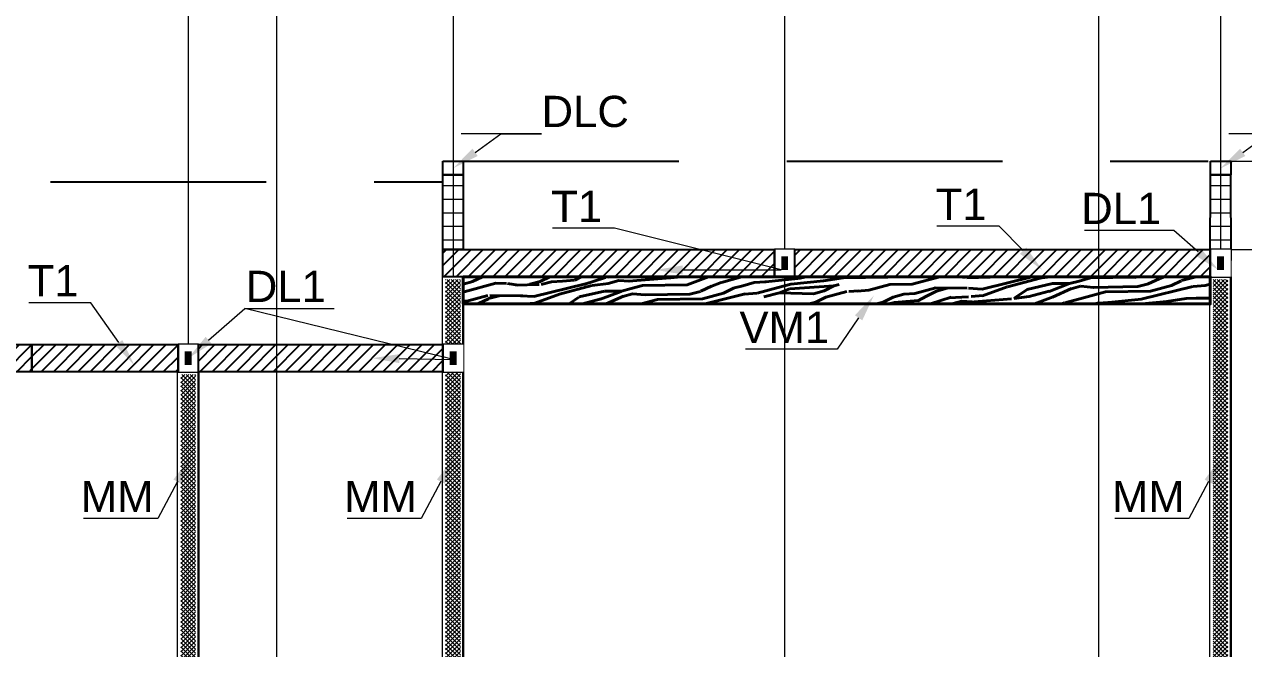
# Model space of a CAD drawing. Header units: metres. Extents: x 14 to 161, y 5 to 309.
# Drawn here: x 120.91 to 129.89, y 96.77 to 101.36 of the extents above; entities that cross this region are included whole.
import ezdxf
from ezdxf import colors
from ezdxf.entities.mleader import LeaderData, LeaderLine
from ezdxf.math import Vec2, Vec3

# ---------------------------------------------------------------- set-up
doc = ezdxf.new("R2010")
doc.units = ezdxf.units.M
doc.set_wipeout_variables(frame=1)
for name, pattern in [('ACAD_ISO04W100', [30, 24, -3, 0, -3]), ('CENTRO2', [0.8999999999999999, 0.6, -0.1, 0.1, -0.1]), ('HIDDEN2', [4.762499999999999, 3.175, -1.5875])]:
    doc.linetypes.add(name, pattern=pattern)
for name, color, linetype in [('E-Cotas', 2, 'Continuous'), ('E-Dala', 3, 'Continuous'), ('E-Trabe', 4, 'Continuous')]:
    doc.layers.add(name, color=color, linetype=linetype)
for name, color, linetype, lineweight in [('E-Ejes', 1, 'CENTRO2', 9), ('E-Hatch', 1, 'Continuous', 5), ('E-Muro de Mamposteria', 5, 'Continuous', 30), ('E-Viga de Madera1', 3, 'ACAD_ISO04W100', 40)]:
    doc.layers.add(name, color=color, linetype=linetype, lineweight=lineweight)
doc.layers.add('E-Pretil', color=7, linetype='HIDDEN2', true_color=0xd6d6d6)
doc.styles.add('General', font='arial.ttf', dxfattribs={"height": 2.3})
pattern_1 = [(45, (31.14284741837491, 64.67613484913124), (-0.04490128060534577, 0.04490128060534577), [])]
pattern_2 = [(45, (31.14284741837491, 65.37613484913207), (-0.04490128060534577, 0.04490128060534577), [])]

# ---------------------------------------------------------------- blocks, each defined once
blk = doc.blocks.new('*U829')
for points in [[(-0.6500000000000055, -0.07499999999997006), (2.749999776253976, -0.07499999999996873), (2.749999776253976, 0.07500000000003695), (-0.6500000000000055, 0.07500000000003562)], [(-0.6300000000000006, -0.05499999999997227), (2.729999776253971, -0.05499999999997093), (2.729999776253971, 0.05500000000003916), (-0.6300000000000006, 0.05500000000003782)]]:
    blk.add_lwpolyline(points, close=True)
blk.add_wipeout([(-0.6500000000000055, -0.07499999999996998), (2.7499997762539756, -0.0749999999999682), (2.7499997762539756, 0.07500000000003748), (-0.6500000000000055, 0.07500000000003659)])
at = {"linetype": 'ByBlock', "lineweight": 5}
h = blk.add_hatch(dxfattribs=at)
h.set_pattern_fill('ANSI37', color=5, scale=0.0069)
h.set_pattern_definition([(45, (2.099999776253949, 1.165734051652398e-15), (-0.01549094180884429, 0.01549094180884429), []), (135, (2.099999776253949, 1.165734051652398e-15), (-0.01549094180884429, -0.01549094180884429), [])])
h.paths.add_polyline_path([(2.729999776253971, -0.05499999999997093), (2.729999776253971, 0.05500000000003916), (-0.6300000000000003, 0.05500000000003782), (-0.6300000000000003, -0.05499999999997226)])
blk.add_line((-0.6500000000000055, 0.07500000000003651), (2.749999776253976, 0.07500000000003784))
blk = doc.blocks.new('*U821')
for points in [[(-0.6500000000000055, -0.07499999999997006), (2.749999835490666, -0.07499999999996873), (2.749999835490666, 0.07500000000003695), (-0.6500000000000055, 0.07500000000003562)], [(-0.6300000000000006, -0.05499999999997227), (2.729999835490661, -0.05499999999997093), (2.729999835490661, 0.05500000000003916), (-0.6300000000000006, 0.05500000000003782)]]:
    blk.add_lwpolyline(points, close=True)
blk.add_wipeout([(-0.6500000000000055, -0.07499999999997087), (2.749999835490666, -0.07499999999996909), (2.749999835490666, 0.07500000000003659), (-0.6500000000000055, 0.0750000000000357)])
at = {"linetype": 'ByBlock', "lineweight": 5}
h = blk.add_hatch(dxfattribs=at)
h.set_pattern_fill('ANSI37', color=5, scale=0.0069)
h.set_pattern_definition([(45, (2.099999835490639, 1.165734084535364e-15), (-0.01549094180884429, 0.01549094180884429), []), (135, (2.099999835490639, 1.165734084535364e-15), (-0.01549094180884429, -0.01549094180884429), [])])
h.paths.add_polyline_path([(2.729999835490661, -0.05499999999997093), (2.729999835490661, 0.05500000000003917), (-0.6300000000000012, 0.05500000000003782), (-0.6300000000000012, -0.05499999999997227)])
blk.add_line((-0.6500000000000055, 0.07500000000003651), (2.749999835490666, 0.07500000000003784))
blk = doc.blocks.new('*U830')
for points in [[(0.05000000000089266, -0.07499999999996967), (2.749999855940914, -0.07499999999996873), (2.749999855940914, 0.07500000000003695), (0.05000000000089266, 0.07500000000003601)], [(0.07000000000089757, -0.05499999999997188), (2.729999855940909, -0.05499999999997093), (2.729999855940909, 0.05500000000003916), (0.07000000000089757, 0.05500000000003821)]]:
    blk.add_lwpolyline(points, close=True)
blk.add_wipeout([(0.050000000000892664, -0.07499999999997087), (2.7499998559409127, -0.07499999999996998), (2.7499998559409127, 0.07500000000003659), (0.050000000000892664, 0.0750000000000357)])
at = {"linetype": 'ByBlock', "lineweight": 5}
h = blk.add_hatch(dxfattribs=at)
h.set_pattern_fill('ANSI37', color=5, scale=0.0069)
h.set_pattern_definition([(45, (2.799999855941785, 1.554312154506843e-15), (-0.01549094180884429, 0.01549094180884429), []), (135, (2.799999855941785, 1.554312154506843e-15), (-0.01549094180884429, -0.01549094180884429), [])])
h.paths.add_polyline_path([(2.729999855940909, -0.05499999999997093), (2.729999855940909, 0.05500000000003914), (0.07000000000089734, 0.05500000000003821), (0.07000000000089734, -0.05499999999997188)])
blk.add_line((0.05000000000089266, 0.0750000000000369), (2.749999855940914, 0.07500000000003784))
blk = doc.blocks.new('*U824')
for points in [[(-0.1999999999999993, -0.07500000000000373), (0, -0.07500000000000373), (0, 0.07500000000000195), (-0.1999999999999993, 0.07500000000000195)], [(-0.1499999999999944, -0.02500000000000593), (-0.05000000000000493, -0.02500000000000593), (-0.05000000000000493, 0.02500000000000415), (-0.1499999999999944, 0.02500000000000415)]]:
    blk.add_lwpolyline(points, close=True)
blk.add_wipeout([(-0.1999999999999993, -0.07500000000000384), (-2.7755575615628914e-17, -0.07500000000000384), (-2.7755575615628914e-17, 0.07500000000000268), (-0.1999999999999993, 0.07500000000000268)])
at = {"linetype": 'ByBlock'}
h = blk.add_hatch(color=256, dxfattribs=at)
h.dxf.hatch_style = 1
h.paths.add_polyline_path([(-0.1499999999999944, 0.02500000000000415), (-0.1499999999999944, -0.02500000000000593), (-0.05000000000000496, -0.02500000000000593), (-0.05000000000000496, 0.02500000000000415)])
blk.add_line((-0.1999999999999993, 0.07500000000000284), (0, 0.07500000000000284))

msp = doc.modelspace()

# ---------------------------------------------------------------- hatches: boundary and pattern name
at = {"layer": 'E-Dala', "ltscale": 0.5}
h = msp.add_hatch(dxfattribs=at)
h.set_pattern_fill('ANSI31', color=3, scale=0.02)
h.set_pattern_definition(pattern_1)
h.paths.add_polyline_path([(120.9706334462846, 99.00493410957534), (120.2456334462847, 99.00493410957534), (120.2456334462847, 98.80493410957534), (120.9706334462846, 98.80493410957534)])
h = msp.add_hatch(dxfattribs=at)
h.set_pattern_fill('ANSI31', color=3, scale=0.02)
h.set_pattern_definition(pattern_1)
h.paths.add_polyline_path([(122.1956334462847, 99.00493410957534), (122.1956334462847, 98.80493410957534), (123.9952348315339, 98.80493410957534), (123.9952348315339, 99.00493410957534)])
at = {"layer": 'E-Hatch', "ltscale": 0.5}
h = msp.add_hatch(dxfattribs=at)
h.set_pattern_fill('ACAD_ISO08W100', color=1, scale=0.02)
h.set_pattern_definition([(0, (30.3590360753451, 63.8763541886952), (0, 0.1), [0.48, -0.06, 0.12, -0.06])])
h.paths.add_polyline_path([(124.1452348315336, 100.2549341095762), (123.9952348315336, 100.2549341095762), (123.9952348315338, 99.70493410957619), (124.1452348315336, 99.70493410957619)])
h = msp.add_hatch(dxfattribs=at)
h.set_pattern_fill('ACAD_ISO08W100', color=1, scale=0.02)
h.set_pattern_definition([(0, (36.00747321232295, 63.8763541886952), (0, 0.1), [0.48, -0.06, 0.12, -0.06])])
h.paths.add_polyline_path([(129.7928905370007, 100.2549341095762), (129.6444534000228, 100.2549341095762), (129.6436710572443, 99.62493410957617), (129.7936719685117, 99.62493410957617)])
at = {"layer": 'E-Trabe', "ltscale": 0.5}
h = msp.add_hatch(dxfattribs=at)
h.set_pattern_fill('ANSI31', color=4, scale=0.02)
h.set_pattern_definition(pattern_2)
h.paths.add_polyline_path([(129.6436719685117, 99.70493410957617), (126.5856334462847, 99.70493410957617), (126.5856334462847, 99.50493410957617), (129.6436719685117, 99.50493410957617)])
at = {"layer": 'E-Viga de Madera1', "ltscale": 100}
h = msp.add_hatch(dxfattribs=at)
h.set_pattern_fill('WOOD_01', color=256, scale=0.8, angle=15, pattern_type=2)
h.set_pattern_definition([(15, (105.1743452900841, 93.55468104279878), (-0.2070552360820166, 0.7727406610312547), [0.16, -0.6400000000000001]), (23.9726, (105.2938825241788, 93.13947163820272), (4.42938924444298, 2.015070248802508), [0.1538832, -15.2344232]), (20.7105, (105.2737318034035, 93.18376552550377), (6.747613848293359, 2.636226622575166), [0.1607984, -7.8791008]), (359.5779, (105.2116152325789, 93.41558772381316), (9.12130998668237, -0.04060470188163068), [0.2406656, -23.8259016]), (8.659899999999999, (105.1587418178924, 93.67473324667512), (0.7727404822337886, 0.2070568802244737), [0.1448863999999994, -7.09942079999998]), (0.06859999999999739, (105.29994552229, 93.24048272696976), (3.298017536077907, 0.05548154158825491), [0.1241935999999997, -12.29514559999996]), (3.690099999999997, (104.9093942540017, 93.61620297773918), (0.7727408095440067, 0.2070555828664206), [0.3263375999999987, -3.75287759999999]), (20.7105, (105.3125174954262, 93.0699249787099), (6.747613848293359, 2.636226622575166), [0.0803992, -7.9595]), (15, (105.2178268896614, 93.39240550398222), (-0.2070552360820166, 0.7727406610312547), [0.08000000000000002, -0.7200000000000001]), (15, (105.0384321291253, 93.44372333608956), (-0.2070552360820166, 0.7727406610312547), [0.24, -0.5599999999999999]), (26.3099, (105.1619219759193, 93.60104548246066), (2.883907762467895, 1.600959576806804), [0.081584, -3.9976312]), (17.7263, (105.1612583471665, 93.29442591427089), (15.2477590370315, 4.913842366483273), [0.1681904, -16.6508464]), (7.405399999999992, (105.2061070373004, 93.28159645624406), (6.388979106738376, 0.8837060791967485), [0.1210616, -11.9851336]), (15, (105.2461509939601, 92.97760224324807), (-0.2070552360820166, 0.7727406610312547), [0.16, -0.6400000000000001]), (13.8309, (105.179229689661, 92.91825968658831), (0.7727406436060181, 0.2070558675009162), [0.3920816, -38.81608]), (15, (105.0239382625996, 93.49781518236175), (-0.2070552360820166, 0.7727406610312547), [0.08000000000000002, -0.7200000000000001]), (15, (105.0846479098161, 93.58033995885245), (-0.2070552360820166, 0.7727406610312547), [0.08000000000000002, -0.7200000000000001]), (15, (104.7182796411046, 93.55671176210836), (-0.2070552360820166, 0.7727406610312547), [0.12, -0.68]), (5.537699999999998, (104.9165668577789, 93.65125370890206), (0.7727406404457976, 0.2070555515872461), [0.2433104, -4.6228992]), (15, (104.6692898462491, 93.58499603335582), (-0.2070552360820166, 0.7727406610312547), [0.16, -0.6400000000000001]), (15, (104.7706380860093, 92.86675336245867), (-0.2070552360820166, 0.7727406610312547), [0.08800000000000001, -0.7120000000000001]), (15, (105.1543830613311, 93.01098856591206), (-0.2070552360820166, 0.7727406610312547), [0.08000000000000002, -0.7200000000000001]), (15, (104.7540736671228, 92.92857261534117), (-0.2070552360820166, 0.7727406610312547), [0.168, -0.6320000000000001]), (20.4403, (105.1357480900838, 93.08053522540487), (7.520352223387174, 2.843288929025638), [0.16876, -16.7072576]), (15, (105.1269110778076, 93.1444250306482), (-0.2070552360820166, 0.7727406610312547), [0.152, -0.6480000000000001]), (15, (104.7209448293497, 93.05221112110617), (-0.2070552360820166, 0.7727406610312547), [0.08800000000000001, -0.7120000000000001]), (13.8309, (104.7805448709003, 93.20069625520101), (0.7727406436060181, 0.2070558675009162), [0.3920816, -38.81608]), (15, (104.8314565591456, 93.2888778859412), (-0.2070552360820166, 0.7727406610312547), [0.08000000000000002, -0.7200000000000001]), (15, (104.7479708359601, 93.29135458216395), (-0.2070552360820166, 0.7727406610312547), [0.08000000000000002, -0.7200000000000001]), (15, (105.0570671003727, 93.37417667659675), (-0.2070552360820166, 0.7727406610312547), [0.16, -0.6400000000000001]), (15, (104.8983778634447, 93.34822044260098), (-0.2070552360820166, 0.7727406610312547), [0.08000000000000002, -0.7200000000000001]), (15, (104.7189831029086, 93.39953827470832), (-0.2070552360820166, 0.7727406610312547), [0.16, -0.6400000000000001]), (34.6538, (105.0145862805416, 93.13089211081734), (7.671927645177572, 5.368566100880297), [0.1189287999999997, -11.77392479999996]), (26.3099, (104.8252449020633, 93.31206010577215), (2.883907762467895, 1.600959576806804), [0.081584, -3.9976312]), (26.3099, (105.1446939282798, 93.35624516715339), (2.883907762467895, 1.600959576806804), [0.081584, -3.9976312]), (20.7105, (104.8341907402594, 93.58777004752066), (6.747613848293359, 2.636226622575166), [0.0803992, -7.9595]), (4.695199999999984, (104.580147268814, 93.57767477060743), (4.843498086393285, 0.4695948488071273), [0.0894424, -8.854828000000001]), (3.690099999999997, (104.8556395587227, 92.88952943842769), (0.7727408095440067, 0.2070555828664206), [0.08158399999999968, -3.99763119999999]), (105, (104.9370547295475, 92.89478014881527), (-0.7727406610312547, -0.2070552360820165), [0, -0.8]), (1.607599999999998, (104.6588282585251, 93.28403331941556), (13.96480604734665, 0.4289999589534039), [0.172696, -17.0969232]), (26.3099, (105.1012123287026, 93.51852070596996), (2.883907762467895, 1.600959576806804), [0.081584, -3.9976312]), (25.3048, (105.2316571274343, 93.03169408952026), (3.656648724316969, 1.808013740853284), [0.0894424, -8.854828000000001]), (3.690099999999997, (104.9087306252488, 93.30958340954942), (0.7727408095440067, 0.2070555828664206), [0.08158399999999968, -3.99763119999999]), (3.690099999999997, (104.9756519295479, 93.36892596620918), (0.7727408095440067, 0.2070555828664206), [0.08158399999999968, -3.99763119999999]), (356.5651, (104.6795337821334, 93.20675925331243), (0.7727402577980266, 0.207056095686554), [0.1011928, -2.4286288]), (0.9637999999999993, (104.6941364745787, 93.49226715403208), (0.7727400988414546, 0.2070561155264411), [0.3298487999999987, -2.96863519999999]), (358.3008, (104.8341907402594, 93.58777004752066), (5.823293768858307, -0.09608983475241084), [0.2505671999999988, -8.101675999999959]), (15, (104.8238379784552, 93.62640708057222), (-0.2070552360820166, 0.7727406610312547), [0.096, -0.7040000000000001]), (0.9637999999999993, (104.9163492059395, 92.9720542149184), (0.7727400988414546, 0.2070561155264411), [0.3298487999999987, -2.96863519999999]), (0.9637999999999993, (104.8245812733105, 93.00544053758239), (0.7727400988414546, 0.2070561155264411), [0.3298487999999987, -2.96863519999999]), (0.9637999999999993, (104.8059463020631, 93.07498719707519), (0.7727400988414546, 0.2070561155264411), [0.3298487999999987, -2.96863519999999]), (4.695199999999984, (104.6298405254736, 93.39221701195993), (4.843498086393285, 0.4695948488071273), [0.0894424, -8.854828000000001]), (0.9637999999999993, (104.873531235115, 93.44094932192472), (0.7727400988414546, 0.2070561155264411), [0.1649239999999994, -3.13355999999999]), (4.695199999999984, (104.6960982010198, 93.14494000042993), (4.843498086393285, 0.4695948488071273), [0.0894424, -8.854828000000001]), (12.61409999999999, (105.1124172112818, 93.19851687692038), (0.7727403653098593, 0.2070561725831547), [0.1921664, -19.024492]), (4.695199999999984, (104.9901457960736, 93.31483411993699), (4.843498086393285, 0.4695948488071273), [0.0894424, -8.854828000000001]), (27.5288, (105.0792883735087, 93.32215538268538), (2.883907921945336, 1.600961166396979), [0.07375599999999968, -7.301879199999981]), (4.562599999999999, (104.706450962824, 93.10630296737835), (8.914254463439278, 0.7321375347489594), [0.3091151999999988, -30.60236399999992]), (6.869899999999999, (105.0145862805416, 93.13089211081734), (0.7727402945194877, 0.2070549376489619), [0.1131367999999997, -5.543716799999981]), (19.7636, (104.7852407784549, 93.15226126317832), (8.293093766851603, 3.050341640304839), [0.1926656, -9.4406096]), (15, (104.9665574323808, 93.21740933305863), (-0.2070552360820166, 0.7727406610312547), [0.248, -0.5519999999999999]), (359.7449, (104.602923344783, 93.49267329789399), (3.298017310212976, 0.05548152078277668), [0.09121440000000001, -9.030188800000001]), (5.537699999999998, (104.9370547295475, 92.89478014881527), (0.7727406404457976, 0.2070555515872461), [0.2433104, -4.6228992]), (355.0169, (104.7312975911539, 93.01357408805461), (2.525276986872699, -0.1515744554835723), [0.0936376, -9.270121600000001]), (15, (105.2350549373007, 93.63720581928948), (-0.2070552360820166, 0.7727406610312547), [0.04000000000000001, -0.76]), (15, (105.3261592411768, 93.29719992843573), (-0.2070552360820166, 0.7727406610312547), [0.08000000000000002, -0.7200000000000001]), (26.3099, (105.4006991261663, 93.01901329046449), (2.883907762467895, 1.600959576806804), [0.081584, -3.9976312]), (15, (105.3877210091684, 93.09835790892842), (-0.2070552360820166, 0.7727406610312547), [0.144, -0.656]), (358.3008, (105.2702543274347, 93.50583990691418), (5.823293768858307, -0.09608983475241084), [0.08352239999999968, -8.26872079999996]), (3.020699999999999, (105.3214633336222, 93.34563492045842), (15.51052048971897, 0.8422385173116402), [0.1472056, -26.8405152]), (105, (105.4006991261663, 93.01901329046449), (-0.7727406610312547, -0.2070552360820165), [0, -0.8]), (15, (105.4738320875479, 93.0551736272933), (-0.2070552360820166, 0.7727406610312547), [0.072, -0.7280000000000001]), (15, (105.4344915926922, 93.20199435288924), (-0.2070552360820166, 0.7727406610312547), [0.072, -0.7280000000000001]), (15, (105.4241388308881, 93.2406313859408), (-0.2070552360820166, 0.7727406610312547), [0.072, -0.7280000000000001]), (351.0376000000001, (105.3537400506202, 93.50336321069143), (6.030347592829611, -0.8688250100785357), [0.0787912, -7.800289599999999]), (3.516300000000007, (105.3288934222903, 93.59609209001519), (4.070790719776281, 0.2624153775791874), [0.0734704, -52.17242]), (356.5651, (105.40343330728, 93.31790545204393), (0.7727402577980266, 0.207056095686554), [0.0758944, -2.4539264]), (2.471199999999998, (105.3019762415997, 93.69654837594925), (4.070758706639794, 0.2625358924645611), [0.073756, -7.301879200000001])])
h.paths.add_polyline_path([(124.1452348315338, 99.50493410957617), (129.6436710572443, 99.50493410957617), (129.6436710572443, 99.30493410957618), (124.1452348315338, 99.30493410957618)])

# ---------------------------------------------------------------- linework, layer by layer
at = {"layer": 'E-Dala', "ltscale": 0.5}
for points in [[(123.9952348315336, 100.3549341095762), (124.1452348315336, 100.3549341095762), (124.1452348315336, 100.2549341095762), (123.9952348315336, 100.2549341095762), (123.9952348315336, 100.3549341095762)], [(129.6452348315337, 100.3549341095762), (129.7952348315337, 100.3549341095762), (129.7952348315337, 100.2549341095762), (129.6452348315337, 100.2549341095762), (129.6452348315337, 100.3549341095762)]]:
    msp.add_lwpolyline(points, dxfattribs=at)
msp.add_lwpolyline([(120.2456334462847, 99.00493410957534), (120.9706334462846, 99.00493410957534), (120.9706334462846, 98.80493410957534), (120.2456334462847, 98.80493410957534)], close=True, dxfattribs=at)
at = {"layer": 'E-Ejes', "ltscale": 20}
for points in [[(122.1202348315338, 102.9022516823317), (122.1202348315338, 91.19077339699265)], [(122.7702348315338, 102.9022516823317), (122.7702348315338, 91.19077339699265)], [(124.0702348315339, 102.9022516823317), (124.0702348315339, 91.19077339699265)], [(126.5102348315338, 102.9022516823317), (126.5102348315338, 91.19077339699265)], [(128.8202348315338, 102.9022516823317), (128.8202348315338, 91.19077339699265)], [(129.7186719685117, 102.9022516823317), (129.7186719685117, 91.19077339699265)], [(129.6452348315338, 100.3549341095762), (132.1452348315338, 100.3549341095762)], [(129.6452348315338, 99.70493410957617), (132.1452348315338, 99.70493410957617)]]:
    msp.add_lwpolyline(points, dxfattribs=at)
at = {"layer": 'E-Pretil', "ltscale": 0.5}
for points in [[(124.1452348315338, 100.3549341095762), (129.6275504944008, 100.3549341095762)], [(116.3452348315338, 100.2049341095762), (123.9952348315337, 100.2049341095762)]]:
    msp.add_lwpolyline(points, dxfattribs=at)
at = {"layer": 'E-Pretil', "ltscale": 100}
for points in [[(123.9952348315336, 100.2549341095762), (124.1452348315336, 100.2549341095762), (124.1452348315336, 99.70493410957619), (123.9952348315338, 99.70493410957619)], [(129.6444534000228, 100.2549341095762), (129.7928905370009, 100.2549341095762), (129.7936719685119, 99.62493410957617), (129.6436710572443, 99.62493410957617)]]:
    msp.add_lwpolyline(points, close=True, dxfattribs=at)

# ---------------------------------------------------------------- leaders
at = {"layer": 'E-Cotas', "ltscale": 0.5}
ml = msp.add_multileader_mtext('Standard', dxfattribs=at)
ml.set_content('DLC', color=3, style='General')
ml.set_leader_properties(color=2, linetype='Continuous', lineweight=15)
ml.build(insert=Vec2(0, 0))
ml.multileader.update_dxf_attribs({"text_left_attachment_type": 5, "text_right_attachment_type": 5, "dogleg_length": 3, "arrow_head_size": 0.2, "scale": 0.1})
ctx = ml.context
ctx.base_point, ctx.scale, ctx.char_height, ctx.arrow_head_size, ctx.landing_gap_size, ctx.plane_origin = Vec3(124.7213557399589, 100.5574389376409), 0.1, 0.23, 0.2, 0, Vec3(124.0702348315336, 100.3035097168362)
ctx.left_attachment, ctx.right_attachment = 5, 5
notes = []
notes.append((ctx, [(0, (1, 1, 0), (124.4213557399589, 100.5574389376409), (1, 0), 0.3, [(0, [(124.0702348315338, 100.3035097168362)], 0, [])])]))
ctx.mtext.insert, ctx.mtext.flow_direction = Vec3(124.7213557399589, 100.8373611750215), 5
ml = msp.add_multileader_mtext('Standard', dxfattribs=at)
ml.set_content('DLC', color=3, style='General')
ml.set_leader_properties(color=2, linetype='Continuous', lineweight=15)
ml.build(insert=Vec2(0, 0))
ml.multileader.update_dxf_attribs({"text_left_attachment_type": 5, "text_right_attachment_type": 5, "dogleg_length": 3, "arrow_head_size": 0.2, "scale": 0.1})
ctx = ml.context
ctx.base_point, ctx.scale, ctx.char_height, ctx.arrow_head_size, ctx.landing_gap_size, ctx.plane_origin = Vec3(130.371355739959, 100.5574389376409), 0.1, 0.23, 0.2, 0, Vec3(129.7202348315337, 100.3035097168362)
ctx.left_attachment, ctx.right_attachment = 5, 5
notes.append((ctx, [(0, (1, 1, 0), (130.071355739959, 100.5574389376409), (1, 0), 0.3, [(0, [(129.7202348315338, 100.3035097168362)], 0, [])])]))
ctx.mtext.insert, ctx.mtext.flow_direction = Vec3(130.371355739959, 100.8373611750215), 5
ml = msp.add_multileader_mtext('Standard', dxfattribs=at)
ml.set_content('T1', color=3, style='General')
ml.set_leader_properties(color=2, linetype='Continuous', lineweight=15)
ml.build(insert=Vec2(0, 0))
ml.multileader.update_dxf_attribs({"text_left_attachment_type": 5, "text_right_attachment_type": 5, "dogleg_length": 3, "arrow_head_size": 0.2, "scale": 0.1})
ctx = ml.context
ctx.base_point, ctx.scale, ctx.char_height, ctx.arrow_head_size, ctx.landing_gap_size, ctx.plane_origin = Vec3(127.6888514040161, 99.87647307161863), 0.1, 0.23, 0.2, 0, Vec3(128.4064011623575, 99.55493410957699)
ctx.left_attachment, ctx.right_attachment, ctx.text_align_type = 5, 5, 2
notes.append((ctx, [(0, (1, 1, 0), (128.0886011069902, 99.87647307161863), (-1, 0), 0.09130495536146843, [(0, [(128.4064011623575, 99.55493410957699)], 0, [])])]))
ctx.mtext.insert, ctx.mtext.alignment, ctx.mtext.flow_direction = Vec3(127.9972961516287, 100.15341440859), 3, 5
ml = msp.add_multileader_mtext('Standard', dxfattribs=at)
ml.set_content('T1', color=3, style='General')
ml.set_leader_properties(color=2, linetype='Continuous', lineweight=15)
ml.build(insert=Vec2(0, 0))
ml.multileader.update_dxf_attribs({"text_left_attachment_type": 5, "text_right_attachment_type": 5, "dogleg_length": 3, "arrow_head_size": 0.2, "scale": 0.1})
ctx = ml.context
ctx.base_point, ctx.scale, ctx.char_height, ctx.arrow_head_size, ctx.landing_gap_size, ctx.plane_origin = Vec3(121.0052188291534, 99.31368919223826), 0.1, 0.23, 0.2, 0, Vec3(121.7227685874948, 98.85493410957616)
ctx.left_attachment, ctx.right_attachment, ctx.text_align_type = 5, 5, 2
notes.append((ctx, [(0, (1, 1, 0), (121.4049685321274, 99.31368919223826), (-1, 0), 0.09130495536146843, [(0, [(121.7227685874948, 98.85493410957616)], 0, [])])]))
ctx.mtext.insert, ctx.mtext.alignment, ctx.mtext.flow_direction = Vec3(121.313663576766, 99.5906305292096), 3, 5
ml = msp.add_multileader_mtext('Standard', dxfattribs=at)
ml.set_content('VM1', color=3, style='General')
ml.set_leader_properties(color=2, linetype='Continuous', lineweight=15)
ml.build(insert=Vec2(0, 0))
ml.multileader.update_dxf_attribs({"text_left_attachment_type": 5, "text_right_attachment_type": 5, "dogleg_length": 3, "arrow_head_size": 0.2, "scale": 0.1})
ctx = ml.context
ctx.base_point, ctx.scale, ctx.char_height, ctx.arrow_head_size, ctx.landing_gap_size, ctx.plane_origin = Vec3(126.2384340786756, 98.97037438583855), 0.1, 0.23, 0.2, 0, Vec3(127.1679065124426, 99.36751510675707)
ctx.left_attachment, ctx.right_attachment, ctx.text_align_type = 5, 5, 2
notes.append((ctx, [(0, (1, 1, 0), (126.8961639523855, 98.97037438583855), (-1, 0), 0.05747066497861231, [(0, [(127.1679065124426, 99.36751510675707)], 0, [])])]))
ctx.mtext.insert, ctx.mtext.alignment, ctx.mtext.flow_direction = Vec3(126.8386932874068, 99.2473157228099), 3, 5
for ctx, leaders in notes:
    for number, flags, end, landing, length, lines in leaders:
        leader = LeaderData()
        leader.index, (leader.has_last_leader_line, leader.has_dogleg_vector, leader.attachment_direction) = number, flags
        leader.last_leader_point, leader.dogleg_vector, leader.dogleg_length = Vec3(end), Vec3(landing), length
        for number, points, colour, breaks in lines:
            line = LeaderLine()
            line.index, line.vertices, line.color, line.breaks = number, Vec3.list(points), colors.encode_raw_color(colour), breaks
            leader.lines.append(line)
        ctx.leaders.append(leader)

# ---------------------------------------------------------------- next in the draw order: block references
at = {"layer": 'E-Muro de Mamposteria', "ltscale": 0.5, "rotation": 270}
for name, p in [('*U821', (124.0702348315338, 98.85493410957616)), ('*U829', (129.7186719685117, 98.85493410957616)), ('*U830', (122.1202348315338, 98.85493410957623))]:
    msp.add_blockref(name, p, dxfattribs=at)
at = {"layer": 'E-Trabe', "ltscale": 0.5, "rotation": 90}
msp.add_blockref('*U824', (126.5106334462847, 99.70493410957614), dxfattribs=at)

# ---------------------------------------------------------------- next in the draw order: hatches: boundary and pattern name
at = {"layer": 'E-Trabe', "ltscale": 0.5}
h = msp.add_hatch(dxfattribs=at)
h.set_pattern_fill('ANSI31', color=4, scale=0.02)
h.set_pattern_definition(pattern_2)
h.paths.add_polyline_path([(126.4356334462847, 99.50493410957614), (126.4356334462847, 99.70493410957617), (123.9952348315337, 99.70493410957617), (123.9952348315337, 99.50493410957614)])

# ---------------------------------------------------------------- next in the draw order: linework, layer by layer
msp.add_lwpolyline([(123.9952348315337, 99.70493410957617), (126.4356334462847, 99.70493410957617), (126.4356334462847, 99.50493410957614), (123.9952348315337, 99.50493410957614)], close=True, dxfattribs=at)

# ---------------------------------------------------------------- next in the draw order: block references
at = {"layer": 'E-Dala', "ltscale": 0.5, "rotation": 90}
for p in [(129.7186719685117, 99.70493410957617), (122.1206334462847, 99.00493410957534), (124.0706334462847, 99.00493410957534)]:
    msp.add_blockref('*U824', p, dxfattribs=at)

# ---------------------------------------------------------------- next in the draw order: leaders
at = {"layer": 'E-Cotas', "ltscale": 0.5}
ml = msp.add_multileader_mtext('Standard', dxfattribs=at)
ml.set_content('T1', color=3, style='General')
ml.set_leader_properties(color=2, linetype='Continuous', lineweight=15)
ml.build(insert=Vec2(0, 0))
ml.multileader.update_dxf_attribs({"text_left_attachment_type": 5, "text_right_attachment_type": 5, "dogleg_length": 3, "arrow_head_size": 0.2, "scale": 0.1})
ctx = ml.context
ctx.base_point, ctx.scale, ctx.char_height, ctx.arrow_head_size, ctx.landing_gap_size, ctx.plane_origin = Vec3(124.8587207327055, 99.86133031223811), 0.1, 0.23, 0.2, 0, Vec3(125.5599298907634, 99.55493410957699)
ctx.left_attachment, ctx.right_attachment, ctx.text_align_type = 5, 5, 2
notes = []
notes.append((ctx, [(0, (1, 1, 0), (125.2584704356796, 99.86133031223811), (-1, 0), 0.09130495536146843, [(1, [(125.5599298907634, 99.55493410957699), (126.4856334462847, 99.55493410957615)], 0, [])])]))
ctx.mtext.insert, ctx.mtext.alignment, ctx.mtext.flow_direction = Vec3(125.1671654803181, 100.1382716492095), 3, 5
ml = msp.add_multileader_mtext('Standard', dxfattribs=at)
ml.set_content('MM', color=3, style='General')
ml.set_leader_properties(color=2, linetype='Continuous', lineweight=15)
ml.build(insert=Vec2(0, 0))
ml.multileader.update_dxf_attribs({"text_left_attachment_type": 5, "text_right_attachment_type": 5, "dogleg_length": 3, "arrow_head_size": 0.2, "scale": 0.1})
ctx = ml.context
ctx.base_point, ctx.scale, ctx.char_height, ctx.arrow_head_size, ctx.landing_gap_size, ctx.plane_origin = Vec3(121.3775177056164, 97.72503376887579), 0.1, 0.23, 0.2, 0, Vec3(122.1347444284805, 98.17206899888794)
ctx.left_attachment, ctx.right_attachment, ctx.text_align_type = 5, 5, 2
notes.append((ctx, [(0, (1, 1, 0), (121.896296799669, 97.72503376887579), (-1, 0), 0.03163721137866848, [(0, [(122.1347444284805, 98.17206899888794)], 0, [])])]))
ctx.mtext.insert, ctx.mtext.alignment, ctx.mtext.flow_direction = Vec3(121.8646595882903, 98.00103376887579), 3, 5
ml = msp.add_multileader_mtext('Standard', dxfattribs=at)
ml.set_content('MM', color=3, style='General')
ml.set_leader_properties(color=2, linetype='Continuous', lineweight=15)
ml.build(insert=Vec2(0, 0))
ml.multileader.update_dxf_attribs({"text_left_attachment_type": 5, "text_right_attachment_type": 5, "dogleg_length": 3, "arrow_head_size": 0.2, "scale": 0.1})
ctx = ml.context
ctx.base_point, ctx.scale, ctx.char_height, ctx.arrow_head_size, ctx.landing_gap_size, ctx.plane_origin = Vec3(123.3169649946167, 97.72503376887579), 0.1, 0.23, 0.2, 0, Vec3(124.0741917174808, 98.17206899888794)
ctx.left_attachment, ctx.right_attachment, ctx.text_align_type = 5, 5, 2
notes.append((ctx, [(0, (1, 1, 0), (123.8357440886693, 97.72503376887579), (-1, 0), 0.03163721137866848, [(0, [(124.0741917174808, 98.17206899888794)], 0, [])])]))
ctx.mtext.insert, ctx.mtext.alignment, ctx.mtext.flow_direction = Vec3(123.8041068772906, 98.00103376887579), 3, 5
ml = msp.add_multileader_mtext('Standard', dxfattribs=at)
ml.set_content('MM', color=3, style='General')
ml.set_leader_properties(color=2, linetype='Continuous', lineweight=15)
ml.build(insert=Vec2(0, 0))
ml.multileader.update_dxf_attribs({"text_left_attachment_type": 5, "text_right_attachment_type": 5, "dogleg_length": 3, "arrow_head_size": 0.2, "scale": 0.1})
ctx = ml.context
ctx.base_point, ctx.scale, ctx.char_height, ctx.arrow_head_size, ctx.landing_gap_size, ctx.plane_origin = Vec3(128.9680527088035, 97.72503376887579), 0.1, 0.23, 0.2, 0, Vec3(129.7252794316676, 98.17206899888794)
ctx.left_attachment, ctx.right_attachment, ctx.text_align_type = 5, 5, 2
notes.append((ctx, [(0, (1, 1, 0), (129.4868318028561, 97.72503376887579), (-1, 0), 0.03163721137866848, [(0, [(129.7252794316676, 98.17206899888794)], 0, [])])]))
ctx.mtext.insert, ctx.mtext.alignment, ctx.mtext.flow_direction = Vec3(129.4551945914774, 98.00103376887579), 3, 5
for ctx, leaders in notes:
    for number, flags, end, landing, length, lines in leaders:
        leader = LeaderData()
        leader.index, (leader.has_last_leader_line, leader.has_dogleg_vector, leader.attachment_direction) = number, flags
        leader.last_leader_point, leader.dogleg_vector, leader.dogleg_length = Vec3(end), Vec3(landing), length
        for number, points, colour, breaks in lines:
            line = LeaderLine()
            line.index, line.vertices, line.color, line.breaks = number, Vec3.list(points), colors.encode_raw_color(colour), breaks
            leader.lines.append(line)
        ctx.leaders.append(leader)

# ---------------------------------------------------------------- next in the draw order: hatches: boundary and pattern name
at = {"layer": 'E-Trabe', "ltscale": 0.5}
h = msp.add_hatch(dxfattribs=at)
h.set_pattern_fill('ANSI31', color=4, scale=0.02)
h.set_pattern_definition(pattern_1)
h.paths.add_polyline_path([(122.0456334462847, 99.00493410957534), (120.9706334462846, 99.00493410957534), (120.9706334462846, 98.80493410957534), (122.0456334462847, 98.80493410957534)])

# ---------------------------------------------------------------- next in the draw order: linework, layer by layer
at = {"layer": 'E-Dala', "ltscale": 0.5}
msp.add_lwpolyline([(122.1956334462847, 99.00493410957534), (123.9956334462847, 99.00493410957534), (123.9956334462847, 98.80493410957534), (122.1956334462847, 98.80493410957534)], close=True, dxfattribs=at)
at = {"layer": 'E-Trabe', "ltscale": 0.5}
for points in [[(126.5856334462847, 99.70493410957617), (129.6436719685117, 99.70493410957617), (129.6436719685117, 99.50493410957617), (126.5856334462847, 99.50493410957617)], [(120.9706334462846, 99.00493410957534), (122.0456334462847, 99.00493410957534), (122.0456334462847, 98.80493410957534), (120.9706334462846, 98.80493410957534)]]:
    msp.add_lwpolyline(points, close=True, dxfattribs=at)
at = {"layer": 'E-Viga de Madera1', "linetype": 'Continuous', "ltscale": 0.5}
msp.add_lwpolyline([(124.1452348315339, 99.50493410957617), (124.1452348315339, 99.30493410957617), (129.6436719685117, 99.30493410957617), (129.6436719685117, 99.50493410957617), (124.1452348315339, 99.50493410957617)], dxfattribs=at)

# ---------------------------------------------------------------- next in the draw order: leaders
at = {"layer": 'E-Cotas', "ltscale": 0.5}
ml = msp.add_multileader_mtext('Standard', dxfattribs=at)
ml.set_content('DL1', color=3, style='General')
ml.set_leader_properties(color=2, linetype='Continuous', lineweight=15)
ml.build(insert=Vec2(0, 0))
ml.multileader.update_dxf_attribs({"text_left_attachment_type": 5, "text_right_attachment_type": 5, "dogleg_length": 3, "arrow_head_size": 0.2, "scale": 0.1})
ctx = ml.context
ctx.base_point, ctx.scale, ctx.char_height, ctx.arrow_head_size, ctx.landing_gap_size, ctx.plane_origin = Vec3(128.7772211686504, 99.84593009309718), 0.1, 0.23, 0.2, 0, Vec3(129.7032573531485, 99.55493410957699)
ctx.left_attachment, ctx.right_attachment, ctx.text_align_type = 5, 5, 2
notes = []
notes.append((ctx, [(0, (1, 1, 0), (129.3741809671224, 99.84593009309718), (-1, 0), 0.09130495536146843, [(0, [(129.7032573531485, 99.55493410957699)], 0, [])])]))
ctx.mtext.insert, ctx.mtext.alignment, ctx.mtext.flow_direction = Vec3(129.2828760117609, 100.1228714300685), 3, 5
ml = msp.add_multileader_mtext('Standard', dxfattribs=at)
ml.set_content('DL1', color=3, style='General')
ml.set_leader_properties(color=2, linetype='Continuous', lineweight=15)
ml.build(insert=Vec2(0, 0))
ml.multileader.update_dxf_attribs({"text_left_attachment_type": 5, "text_right_attachment_type": 5, "dogleg_length": 3, "arrow_head_size": 0.2, "scale": 0.1})
ctx = ml.context
ctx.base_point, ctx.scale, ctx.char_height, ctx.arrow_head_size, ctx.landing_gap_size, ctx.plane_origin = Vec3(122.6280089134118, 99.27178742523643), 0.1, 0.23, 0.2, 0, Vec3(123.5427687672511, 98.85493410957616)
ctx.left_attachment, ctx.right_attachment, ctx.text_align_type = 5, 5, 2
notes.append((ctx, [(1, (1, 1, 0), (122.5367039580503, 99.27178742523643), (1, 0), 0.09130495536146843, [(2, [(123.4742842276673, 98.90493410957535), (124.0702348315339, 98.89560968419539)], 0, []), (0, [(122.1206334462847, 98.90493410957535)], 0, [])])]))
ctx.mtext.insert, ctx.mtext.alignment, ctx.mtext.flow_direction = Vec3(123.1336637565223, 99.54872876220777), 3, 5
for ctx, leaders in notes:
    for number, flags, end, landing, length, lines in leaders:
        leader = LeaderData()
        leader.index, (leader.has_last_leader_line, leader.has_dogleg_vector, leader.attachment_direction) = number, flags
        leader.last_leader_point, leader.dogleg_vector, leader.dogleg_length = Vec3(end), Vec3(landing), length
        for number, points, colour, breaks in lines:
            line = LeaderLine()
            line.index, line.vertices, line.color, line.breaks = number, Vec3.list(points), colors.encode_raw_color(colour), breaks
            leader.lines.append(line)
        ctx.leaders.append(leader)

doc.saveas('drawing.dxf')
